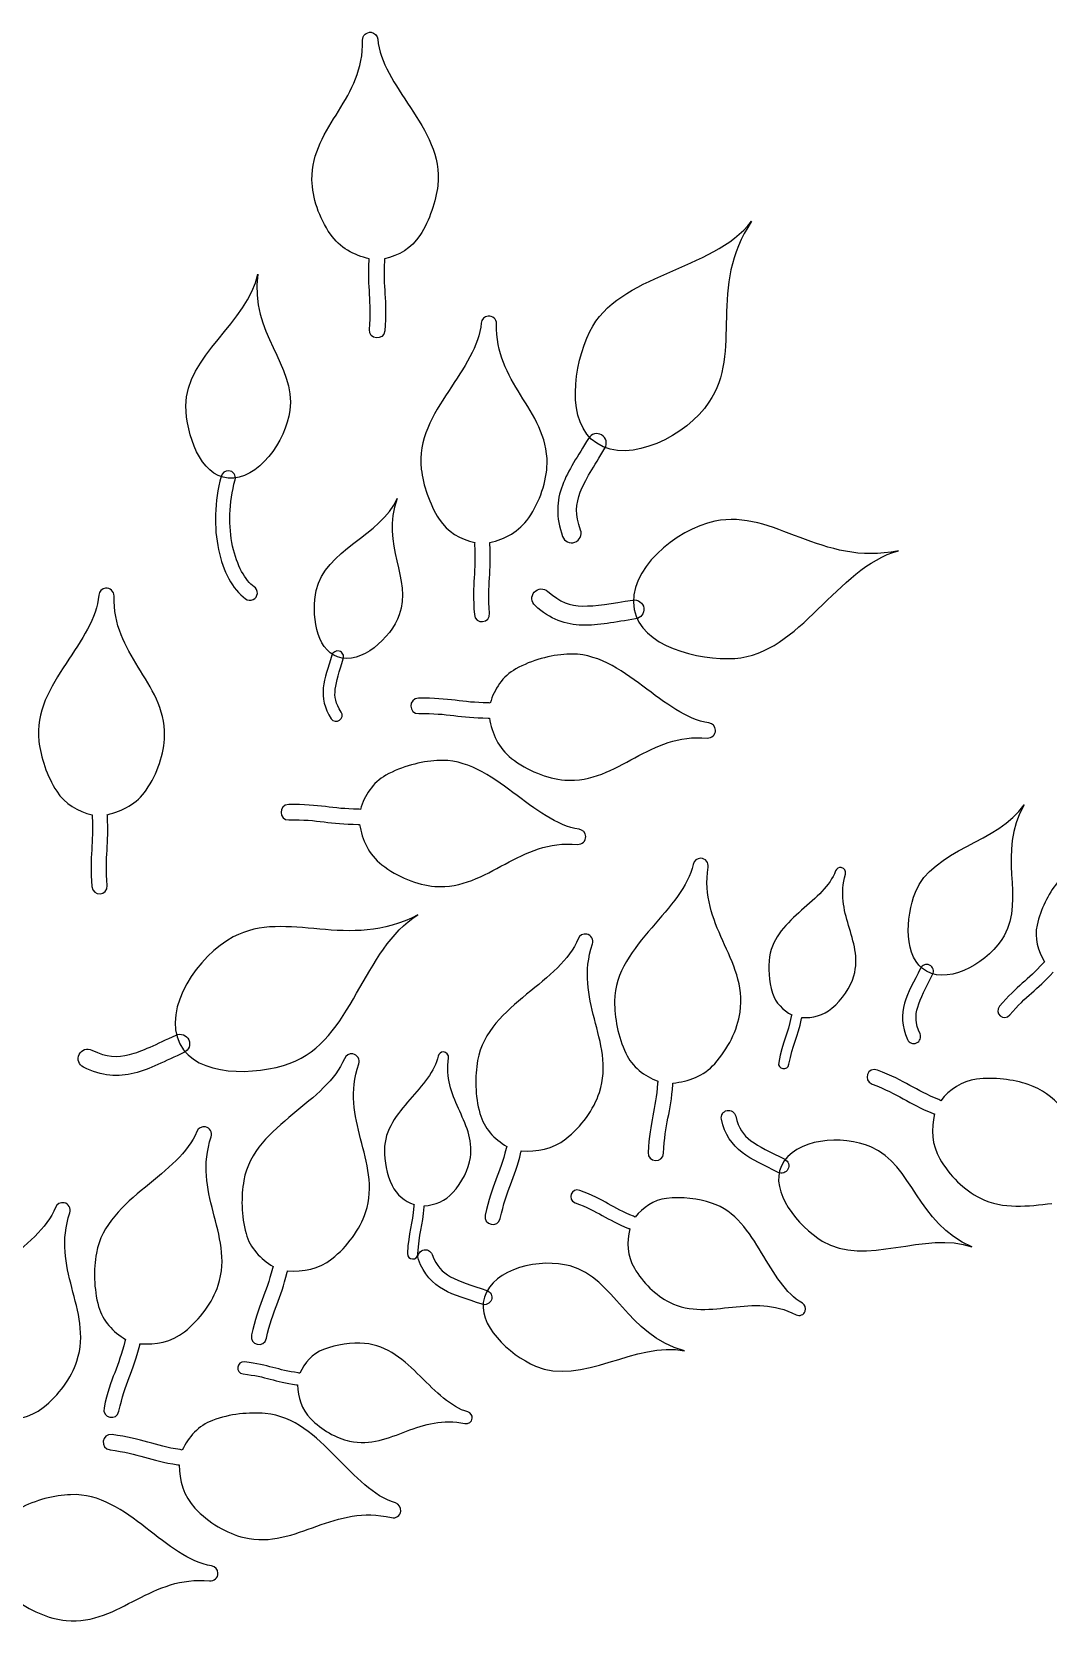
# Model space of a CAD drawing. Extents: x 5.1 to 86.3, y 5.1 to 86.3.
# Drawn here: x 58.88 to 64.29, y 60.82 to 69.29 of the extents above; entities that cross this region are included whole.
import ezdxf

# ---------------------------------------------------------------- set-up
doc = ezdxf.new("R2010")
doc.units = 0
doc.layers.add('View004', color=7, linetype='CONTINUOUS')

msp = doc.modelspace()

# ---------------------------------------------------------------- linework, layer by layer
at = {"layer": 'View004', "color": 1}
for p, q in [((60.681722, 69.291493), (60.681692, 69.291487)), ((61.304553, 67.781277), (61.30459, 67.781271)), ((61.883175, 67.103756), (61.883175, 67.103756)), ((61.909076, 67.148477), (61.909076, 67.148477)), ((59.923528, 66.957408), (59.923514, 66.957409)), ((59.921129, 66.918214), (59.921129, 66.918214)), ((59.268749, 66.332383), (59.268779, 66.332377)), ((62.082565, 66.219258), (62.082565, 66.219258)), ((62.133777, 66.226191), (62.133777, 66.226191)), ((60.51277, 65.997404), (60.51277, 65.997404)), ((60.503979, 65.966321), (60.503979, 65.966321)), ((62.515699, 65.577321), (62.515724, 65.577309)), ((61.824452, 65.011313), (61.82447, 65.0113)), ((62.437125, 64.894751), (62.437179, 64.89474)), ((63.184849, 64.845278), (63.184826, 64.845291)), ((61.829708, 64.491423), (61.829748, 64.491426)), ((63.65492, 64.326269), (63.65492, 64.326269)), ((63.639048, 64.292997), (63.639048, 64.292997)), ((59.664656, 63.907064), (59.664656, 63.907064)), ((59.712005, 63.927772), (59.712005, 63.927772)), ((60.585176, 63.852915), (60.585217, 63.852917)), ((61.0671, 63.863915), (61.067115, 63.863961)), ((59.800112, 63.46496), (59.800152, 63.46496)), ((62.866267, 63.257661), (62.866267, 63.257661)), ((62.901217, 63.239161), (62.901217, 63.239161)), ((59.047925, 63.061235), (59.047965, 63.061236)), ((61.285048, 62.55758), (61.285048, 62.55758)), ((61.322248, 62.544167), (61.322248, 62.544167)), ((62.993292, 62.484432), (62.9933, 62.484409)), ((61.22046, 61.913809), (61.220506, 61.913802)), ((60.8403, 61.420019), (60.840263, 61.419955)), ((59.867, 61.089301), (59.867019, 61.089251))]:
    msp.add_line(p, q, dxfattribs=at)
for points in [[(60.636631, 69.250004), (60.636015, 69.274621), (60.657257, 69.294138), (60.681722, 69.291493)], [(60.508568, 68.871823), (60.576907, 68.98279), (60.640159, 69.094136), (60.636631, 69.250004)], [(60.681692, 69.291487), (60.701087, 69.289283), (60.716234, 69.27368), (60.717769, 69.254209)], [(60.717769, 69.254209), (60.727649, 69.133888), (60.810095, 69.015349), (60.892128, 68.890457)], [(60.367275, 68.506268), (60.364539, 68.65028), (60.440235, 68.760856), (60.508568, 68.871823)], [(60.892128, 68.890457), (60.97416, 68.765566), (61.05624, 68.631904), (61.037028, 68.476803)], [(60.465277, 68.217072), (60.405655, 68.30413), (60.369091, 68.411172), (60.367275, 68.506268)], [(61.037028, 68.476803), (61.026472, 68.391551), (60.994529, 68.292375), (60.942031, 68.210453)], [(61.846583, 67.69853), (61.999445, 68.010495), (62.498642, 68.01621), (62.707861, 68.285387)], [(62.707861, 68.285387), (62.470797, 67.939959), (62.662538, 67.588808), (62.480779, 67.321952)], [(60.672706, 68.086), (60.591342, 68.104172), (60.514993, 68.144475), (60.465277, 68.217072)], [(60.942031, 68.210453), (60.898391, 68.142342), (60.828375, 68.103245), (60.752641, 68.085395)], [(60.673306, 67.709618), (60.686728, 67.866794), (60.662316, 67.928274), (60.67209, 68.07878)], [(60.67209, 68.07878), (60.672081, 68.081212), (60.672288, 68.083644), (60.672706, 68.086)], [(60.753257, 68.073972), (60.744144, 67.934105), (60.768738, 67.87009), (60.754473, 67.703006)], [(60.752641, 68.085395), (60.753257, 68.081671), (60.753553, 68.077787), (60.753257, 68.073972)], [(59.696372, 67.302777), (59.694287, 67.566216), (60.028352, 67.749144), (60.078596, 68.004193)], [(60.078596, 68.004193), (60.035268, 67.688169), (60.282475, 67.522168), (60.249932, 67.278523)], [(61.30459, 67.781271), (61.285195, 67.779067), (61.270048, 67.763464), (61.268513, 67.743993)], [(61.349651, 67.739789), (61.350267, 67.764405), (61.329025, 67.783922), (61.304553, 67.781277)], [(60.754473, 67.703006), (60.751205, 67.647572), (60.667558, 67.654381), (60.673306, 67.709618)], [(61.268513, 67.743993), (61.258633, 67.623673), (61.176187, 67.505133), (61.094155, 67.380242)], [(61.477714, 67.361607), (61.409375, 67.472574), (61.346123, 67.58392), (61.349651, 67.739789)], [(61.883175, 67.103756), (61.716986, 67.212551), (61.75918, 67.52016), (61.846583, 67.69853)], [(61.094155, 67.380242), (61.012122, 67.25535), (60.930042, 67.121688), (60.949254, 66.966587)], [(61.619008, 66.996053), (61.621744, 67.140064), (61.546048, 67.25064), (61.477714, 67.361607)], [(59.921129, 66.918214), (59.772667, 66.931333), (59.697563, 67.152152), (59.696372, 67.302777)], [(60.249932, 67.278523), (60.22856, 67.118497), (60.079628, 66.904209), (59.921129, 66.918214)], [(62.480779, 67.321952), (62.361403, 67.146679), (62.060601, 66.987605), (61.883175, 67.103756)], [(61.839574, 67.130111), (61.78283, 67.035119), (61.730782, 66.960827), (61.70022, 66.879786)], [(61.909076, 67.148477), (61.884803, 67.162531), (61.853735, 67.154322), (61.839574, 67.130111)], [(61.93275, 67.116792), (61.929448, 67.130111), (61.920913, 67.141535), (61.909076, 67.148477)], [(61.926618, 67.077717), (61.933841, 67.089384), (61.936052, 67.103472), (61.93275, 67.116792)], [(61.795881, 66.843322), (61.820003, 66.907189), (61.868199, 66.979951), (61.926618, 67.077717)], [(59.884323, 66.927534), (59.846435, 66.791848), (59.845431, 66.654329), (59.86986, 66.538312)], [(59.923514, 66.957409), (59.90534, 66.957896), (59.888962, 66.945412), (59.884323, 66.927534)], [(59.952772, 66.942026), (59.945996, 66.951459), (59.935225, 66.957125), (59.923528, 66.957408)], [(59.958298, 66.908998), (59.961583, 66.920427), (59.959547, 66.932592), (59.952772, 66.942026)], [(60.949254, 66.966587), (60.95981, 66.881335), (60.991753, 66.78216), (61.044251, 66.700237)], [(61.521005, 66.706856), (61.580627, 66.793914), (61.617191, 66.900956), (61.619008, 66.996053)], [(59.945175, 66.55641), (59.923352, 66.660098), (59.924094, 66.786594), (59.958298, 66.908998)], [(61.70022, 66.879786), (61.669594, 66.798786), (61.664721, 66.709683), (61.701251, 66.607791)], [(61.797305, 66.642045), (61.767421, 66.725398), (61.771743, 66.779466), (61.795881, 66.843322)], [(60.390078, 66.320934), (60.434551, 66.533469), (60.736035, 66.613926), (60.821242, 66.809237)], [(60.821242, 66.809237), (60.73093, 66.563446), (60.901229, 66.380326), (60.832296, 66.190656)], [(63.489129, 66.532205), (63.079475, 66.444436), (62.827716, 66.755385), (62.511769, 66.688858)], [(61.044251, 66.700237), (61.087891, 66.632126), (61.157907, 66.593029), (61.233641, 66.575179)], [(61.313576, 66.575785), (61.39494, 66.593956), (61.471289, 66.634259), (61.521005, 66.706856)], [(62.511769, 66.688858), (62.304254, 66.645167), (62.042675, 66.427536), (62.082565, 66.219258)], [(61.701251, 66.607791), (61.71071, 66.581267), (61.739881, 66.567432), (61.766405, 66.576891)], [(61.766405, 66.576891), (61.792929, 66.586351), (61.806764, 66.615521), (61.797305, 66.642045)], [(59.86986, 66.538312), (59.894277, 66.422295), (59.942754, 66.326754), (60.014192, 66.276449)], [(60.058975, 66.340289), (60.01254, 66.372987), (59.966997, 66.452721), (59.945175, 66.55641)], [(61.233026, 66.563756), (61.242138, 66.423889), (61.217544, 66.359874), (61.23181, 66.19279)], [(61.233641, 66.575179), (61.233026, 66.571455), (61.232729, 66.567571), (61.233026, 66.563756)], [(61.312976, 66.199402), (61.299554, 66.356579), (61.323966, 66.418058), (61.314192, 66.568565)], [(61.314192, 66.568565), (61.314201, 66.570997), (61.313994, 66.573429), (61.313576, 66.575785)], [(62.618659, 65.95907), (62.965324, 65.981707), (63.160585, 66.441167), (63.489129, 66.532205)], [(59.268779, 66.332377), (59.249384, 66.330173), (59.234237, 66.31457), (59.232702, 66.295099)], [(59.31384, 66.290894), (59.314456, 66.315511), (59.293214, 66.335027), (59.268749, 66.332383)], [(60.076776, 66.304996), (60.077923, 66.319377), (60.071063, 66.332978), (60.058975, 66.340289)], [(61.550906, 66.31178), (61.569747, 66.332709), (61.601988, 66.334401), (61.622916, 66.315559)], [(59.232702, 66.295099), (59.222822, 66.174778), (59.140375, 66.056239), (59.058343, 65.931347)], [(59.441903, 65.912713), (59.373564, 66.02368), (59.310312, 66.135026), (59.31384, 66.290894)], [(60.014192, 66.276449), (60.025214, 66.267619), (60.040369, 66.265842), (60.053518, 66.27184)], [(60.053518, 66.27184), (60.066666, 66.277838), (60.075629, 66.290615), (60.076776, 66.304996)], [(60.503979, 65.966321), (60.386538, 66.006586), (60.36465, 66.199413), (60.390078, 66.320934)], [(61.554685, 66.239769), (61.533756, 66.258611), (61.532064, 66.290851), (61.550906, 66.31178)], [(61.622916, 66.315559), (61.688624, 66.256203), (61.740269, 66.239624), (61.808506, 66.237644)], [(61.808506, 66.237644), (61.876747, 66.235645), (61.962376, 66.252524), (62.075018, 66.269342)], [(62.075018, 66.269342), (62.088556, 66.271581), (62.102426, 66.268264), (62.113486, 66.260142)], [(62.113486, 66.260142), (62.124546, 66.25202), (62.131862, 66.239779), (62.133777, 66.226191)], [(60.832296, 66.190656), (60.787023, 66.06608), (60.629361, 65.923334), (60.503979, 65.966321)], [(61.23181, 66.19279), (61.235078, 66.137356), (61.318724, 66.144166), (61.312976, 66.199402)], [(61.805821, 66.135304), (61.719261, 66.137808), (61.635008, 66.167211), (61.554685, 66.239769)], [(62.090344, 66.168908), (61.980905, 66.152584), (61.892395, 66.132725), (61.805821, 66.135304)], [(62.082565, 66.219258), (62.119928, 66.024171), (62.420448, 65.946125), (62.618659, 65.95907)], [(62.133777, 66.226191), (62.137537, 66.198396), (62.118122, 66.17279), (62.090344, 66.168908)], [(60.51277, 65.997404), (60.4959, 66.002172), (60.478348, 65.992408), (60.473505, 65.975559)], [(60.531997, 65.981863), (60.527942, 65.989421), (60.52101, 65.995024), (60.51277, 65.997404)], [(62.128201, 65.811688), (62.008516, 65.901146), (61.88008, 65.991185), (61.7241, 65.981418)], [(59.058343, 65.931347), (58.976311, 65.806456), (58.89423, 65.672794), (58.913443, 65.517693)], [(59.583196, 65.547158), (59.585932, 65.69117), (59.510236, 65.801746), (59.441903, 65.912713)], [(60.473505, 65.975559), (60.453786, 65.909271), (60.433719, 65.856244), (60.427707, 65.802443)], [(60.491274, 65.795111), (60.496034, 65.837516), (60.514003, 65.889022), (60.534309, 65.957249)], [(60.534309, 65.957249), (60.536885, 65.965431), (60.536051, 65.974305), (60.531997, 65.981863)], [(61.7241, 65.981418), (61.638363, 65.976022), (61.537433, 65.950182), (61.452476, 65.902755)], [(61.452476, 65.902755), (61.381842, 65.863327), (61.33857, 65.795813), (61.316158, 65.721302)], [(60.427707, 65.802443), (60.42165, 65.748658), (60.432442, 65.693936), (60.470284, 65.637854)], [(60.52318, 65.673417), (60.492224, 65.719294), (60.486503, 65.75271), (60.491274, 65.795111)], [(60.934588, 65.746328), (60.879055, 65.746435), (60.88078, 65.662525), (60.93626, 65.66491)], [(61.304796, 65.722594), (61.164634, 65.721985), (61.10223, 65.750417), (60.934588, 65.746328)], [(62.480703, 65.615583), (62.361204, 65.632743), (62.247885, 65.72223), (62.128201, 65.811688)], [(60.514514, 65.629187), (60.529121, 65.639007), (60.533001, 65.65881), (60.52318, 65.673417)], [(60.93626, 65.66491), (61.093961, 65.668786), (61.153846, 65.640674), (61.304668, 65.641282)], [(61.316158, 65.721302), (61.312434, 65.722138), (61.308634, 65.72267), (61.304796, 65.722594)], [(60.470284, 65.637854), (60.480104, 65.623247), (60.499907, 65.619366), (60.514514, 65.629187)], [(61.304668, 65.641282), (61.3071, 65.641125), (61.309532, 65.641185), (61.311888, 65.641458)], [(61.311888, 65.641458), (61.325089, 65.559142), (61.360687, 65.480488), (61.430132, 65.42646)], [(62.471558, 65.534829), (62.496091, 65.532701), (62.516862, 65.552743), (62.515699, 65.577321)], [(62.515724, 65.577309), (62.514736, 65.596803), (62.500045, 65.612869), (62.480703, 65.615583)], [(58.913443, 65.517693), (58.923999, 65.432441), (58.955942, 65.333265), (59.00844, 65.251343)], [(59.485194, 65.257961), (59.544816, 65.345019), (59.58138, 65.452062), (59.583196, 65.547158)], [(62.086304, 65.429947), (62.201212, 65.491424), (62.316191, 65.547807), (62.471558, 65.534829)], [(61.032845, 65.415411), (60.947109, 65.410015), (60.846179, 65.384175), (60.761222, 65.336747)], [(61.436946, 65.24568), (61.317262, 65.335138), (61.188826, 65.425177), (61.032845, 65.415411)], [(61.430132, 65.42646), (61.513413, 65.36167), (61.618039, 65.318675), (61.712851, 65.311092)], [(61.712851, 65.311092), (61.856428, 65.299586), (61.971396, 65.368472), (62.086304, 65.429947)], [(60.761222, 65.336747), (60.690588, 65.297318), (60.647316, 65.229804), (60.624904, 65.155293)], [(59.00844, 65.251343), (59.052079, 65.183231), (59.122096, 65.144135), (59.19783, 65.126285)], [(59.277765, 65.12689), (59.359129, 65.145062), (59.435478, 65.185365), (59.485194, 65.257961)], [(61.789449, 65.049574), (61.66995, 65.066735), (61.556631, 65.156222), (61.436946, 65.24568)], [(60.243334, 65.18032), (60.187801, 65.180426), (60.189526, 65.096515), (60.245006, 65.098901)], [(60.613542, 65.156585), (60.473379, 65.155976), (60.410975, 65.184409), (60.243334, 65.18032)], [(60.624904, 65.155293), (60.62118, 65.156129), (60.61738, 65.156661), (60.613542, 65.156585)], [(63.579198, 64.713829), (63.670146, 64.944346), (64.024775, 64.976804), (64.158229, 65.180102)], [(64.158229, 65.180102), (64.009313, 64.921002), (64.165623, 64.682222), (64.051562, 64.482136)], [(59.197214, 65.114862), (59.206327, 64.974995), (59.181733, 64.91098), (59.195998, 64.743896)], [(59.19783, 65.126285), (59.197214, 65.122561), (59.196918, 65.118677), (59.197214, 65.114862)], [(59.277165, 64.750508), (59.263743, 64.907684), (59.288154, 64.969164), (59.278381, 65.11967)], [(59.278381, 65.11967), (59.27839, 65.122102), (59.278183, 65.124534), (59.277765, 65.12689)], [(60.245006, 65.098901), (60.402707, 65.102777), (60.462592, 65.074665), (60.613414, 65.075273)], [(60.613414, 65.075273), (60.615846, 65.075116), (60.618278, 65.075176), (60.620634, 65.07545)], [(60.620634, 65.07545), (60.633835, 64.993133), (60.669433, 64.914479), (60.738878, 64.860451)], [(61.39505, 64.863938), (61.509958, 64.925414), (61.624937, 64.981799), (61.780304, 64.968821)], [(61.780304, 64.968821), (61.804837, 64.966693), (61.825607, 64.986734), (61.824452, 65.011313)], [(61.82447, 65.0113), (61.823482, 65.030794), (61.808791, 65.046861), (61.789449, 65.049574)], [(62.437179, 64.89474), (62.417662, 64.895108), (62.400607, 64.8816), (62.396541, 64.862501)], [(62.476409, 64.847729), (62.480209, 64.872057), (62.461726, 64.894181), (62.437125, 64.894751)], [(60.738878, 64.860451), (60.822159, 64.795661), (60.926785, 64.752666), (61.021597, 64.745083)], [(61.021597, 64.745083), (61.165174, 64.733577), (61.280142, 64.802463), (61.39505, 64.863938)], [(62.396541, 64.862501), (62.371021, 64.744505), (62.27379, 64.637757), (62.176138, 64.524657)], [(62.553947, 64.456055), (62.500701, 64.575001), (62.452541, 64.69366), (62.476409, 64.847729)], [(63.154289, 64.827119), (63.126169, 64.749341), (63.050386, 64.685761), (62.97374, 64.617908)], [(63.184826, 64.845291), (63.171609, 64.847343), (63.158788, 64.839743), (63.154289, 64.827119)], [(63.224035, 64.536738), (63.198765, 64.622367), (63.176922, 64.707335), (63.207224, 64.809755)], [(63.207224, 64.809755), (63.212012, 64.825921), (63.201524, 64.842633), (63.184849, 64.845278)], [(59.195998, 64.743896), (59.199266, 64.688462), (59.282913, 64.695271), (59.277165, 64.750508)], [(64.333552, 64.763854), (64.287055, 64.704277), (64.245184, 64.622735), (64.226832, 64.539127)], [(63.639048, 64.292997), (63.514691, 64.360903), (63.527196, 64.582027), (63.579198, 64.713829)], [(60.931521, 64.593659), (60.561628, 64.396938), (60.234263, 64.626946), (59.948662, 64.476345)], [(60.251543, 63.803828), (60.578718, 63.920644), (60.640526, 64.416033), (60.931521, 64.593659)], [(62.97374, 64.617908), (62.897093, 64.550055), (62.818841, 64.476411), (62.803712, 64.370418)], [(59.948662, 64.476345), (59.761078, 64.377434), (59.569191, 64.096425), (59.664656, 63.907064)], [(61.784254, 64.466498), (61.739202, 64.354493), (61.625367, 64.265668), (61.510046, 64.170652)], [(61.829748, 64.491426), (61.810573, 64.495074), (61.791482, 64.484662), (61.784254, 64.466498)], [(61.860503, 64.438451), (61.868376, 64.461783), (61.853891, 64.486711), (61.829708, 64.491423)], [(62.176138, 64.524657), (62.078488, 64.411558), (61.979641, 64.289771), (61.978418, 64.133489)], [(63.251858, 64.269695), (63.27953, 64.364412), (63.249274, 64.451109), (63.224035, 64.536738)], [(64.051562, 64.482136), (63.97665, 64.350718), (63.771812, 64.2205), (63.639048, 64.292997)], [(64.226832, 64.539127), (64.211571, 64.469617), (64.230784, 64.40173), (64.26674, 64.343495)], [(61.870892, 64.039311), (61.838463, 64.165532), (61.810996, 64.290611), (61.860503, 64.438451)], [(62.646252, 64.07517), (62.667821, 64.217584), (62.607196, 64.337109), (62.553947, 64.456055)], [(62.803712, 64.370418), (62.795398, 64.312156), (62.798696, 64.240854), (62.81873, 64.177271)], [(63.606546, 64.309256), (63.571602, 64.238485), (63.538818, 64.182699), (63.521697, 64.123336)], [(63.65492, 64.326269), (63.636862, 64.334881), (63.615238, 64.327277), (63.606546, 64.309256)], [(63.673557, 64.305086), (63.670451, 64.314368), (63.663732, 64.322006), (63.65492, 64.326269)], [(63.671419, 64.276953), (63.675891, 64.28566), (63.676662, 64.295803), (63.673557, 64.305086)], [(64.259216, 64.336807), (64.177823, 64.244176), (64.122688, 64.219685), (64.027552, 64.106933)], [(64.26674, 64.343495), (64.264004, 64.341519), (64.26142, 64.339315), (64.259216, 64.336807)], [(63.135171, 64.096075), (63.19021, 64.142937), (63.233594, 64.207147), (63.251858, 64.269695)], [(63.591791, 64.10285), (63.60531, 64.149635), (63.635441, 64.204113), (63.671419, 64.276953)], [(64.082135, 64.060528), (64.171621, 64.166602), (64.225064, 64.189631), (64.312676, 64.289279)], [(61.510046, 64.170652), (61.394723, 64.075636), (61.276758, 63.972257), (61.249203, 63.81842)], [(61.978418, 64.133489), (61.977743, 64.047588), (61.996452, 63.945089), (62.037789, 63.857008)], [(62.81873, 64.177271), (62.835359, 64.124406), (62.874635, 64.085995), (62.921506, 64.060604)], [(62.511294, 63.801262), (62.581776, 63.879782), (62.632023, 63.981127), (62.646252, 64.07517)], [(62.919074, 64.053156), (62.899998, 63.959047), (62.872251, 63.921137), (62.851693, 63.80811)], [(62.906542, 63.797919), (62.925869, 63.904246), (62.953039, 63.940513), (62.973597, 64.041773)], [(62.921506, 64.060604), (62.920442, 64.058248), (62.91953, 64.05574), (62.919074, 64.053156)], [(62.973597, 64.041773), (62.974039, 64.043369), (62.974333, 64.045041), (62.974509, 64.046637)], [(62.974509, 64.046637), (63.031562, 64.044053), (63.089275, 64.056996), (63.135171, 64.096075)], [(63.521697, 64.123336), (63.504528, 64.064), (63.506131, 64.000366), (63.537901, 63.929994)], [(63.604251, 63.959814), (63.578262, 64.017382), (63.57826, 64.056072), (63.591791, 64.10285)], [(64.027552, 64.106933), (63.995077, 64.070438), (64.051324, 64.022606), (64.082135, 64.060528)], [(59.643666, 63.95316), (59.656072, 63.959026), (59.670319, 63.959638), (59.683183, 63.95486)], [(61.897659, 63.648316), (61.942932, 63.785054), (61.903359, 63.913091), (61.870892, 64.039311)], [(63.585986, 63.911729), (63.604308, 63.919963), (63.612486, 63.941492), (63.604251, 63.959814)], [(59.128003, 63.850275), (59.140384, 63.875568), (59.170925, 63.886034), (59.196218, 63.873653)], [(59.196218, 63.873653), (59.275682, 63.834587), (59.329893, 63.832802), (59.396058, 63.849607)], [(59.396058, 63.849607), (59.462232, 63.866395), (59.539952, 63.906104), (59.643666, 63.95316)], [(59.664656, 63.907064), (59.754075, 63.729697), (60.064477, 63.737036), (60.251543, 63.803828)], [(59.683183, 63.95486), (59.696046, 63.950081), (59.706438, 63.940315), (59.712005, 63.927772)], [(59.712005, 63.927772), (59.723241, 63.902073), (59.71159, 63.872126), (59.685941, 63.860777)], [(63.537901, 63.929994), (63.546136, 63.911672), (63.567664, 63.903494), (63.585986, 63.911729)], [(59.15138, 63.78206), (59.126088, 63.794442), (59.115621, 63.824983), (59.128003, 63.850275)], [(59.685941, 63.860777), (59.585172, 63.815073), (59.505498, 63.771708), (59.421534, 63.750453)], [(60.539723, 63.827989), (60.49467, 63.715985), (60.380836, 63.627159), (60.265514, 63.532143)], [(60.585217, 63.852917), (60.56605, 63.856565), (60.546951, 63.846153), (60.539723, 63.827989)], [(60.626361, 63.400803), (60.593932, 63.527024), (60.566465, 63.652103), (60.615972, 63.799943)], [(60.615972, 63.799943), (60.623845, 63.823275), (60.60936, 63.848203), (60.585176, 63.852915)], [(61.039276, 63.841876), (61.021789, 63.761039), (60.955182, 63.687909), (60.888284, 63.610427)], [(61.067115, 63.863961), (61.053747, 63.864213), (61.042058, 63.854955), (61.039276, 63.841876)], [(61.094012, 63.831698), (61.096672, 63.848365), (61.083957, 63.86352), (61.0671, 63.863915)], [(61.147128, 63.563371), (61.110648, 63.644858), (61.077656, 63.726148), (61.094012, 63.831698)], [(61.249203, 63.81842), (61.234056, 63.733862), (61.235211, 63.629675), (61.261112, 63.535886)], [(62.037789, 63.857008), (62.072156, 63.783782), (62.136458, 63.735865), (62.20921, 63.70827)], [(62.288514, 63.698426), (62.371555, 63.705798), (62.452517, 63.735787), (62.511294, 63.801262)], [(62.851693, 63.80811), (62.843903, 63.77087), (62.900431, 63.760367), (62.906542, 63.797919)], [(63.377103, 63.767369), (63.326753, 63.787866), (63.297494, 63.711099), (63.348709, 63.692881)], [(59.421534, 63.750453), (59.337605, 63.729128), (59.248519, 63.734305), (59.15138, 63.78206)], [(62.20921, 63.70827), (62.20807, 63.704622), (62.20731, 63.700822), (62.207082, 63.697022)], [(63.704279, 63.609823), (63.576883, 63.660766), (63.530709, 63.70949), (63.377103, 63.767369)], [(63.90446, 63.718981), (63.825889, 63.709154), (63.761822, 63.663798), (63.714113, 63.604427)], [(64.179809, 63.690565), (64.100047, 63.717195), (63.998968, 63.730807), (63.90446, 63.718981)], [(61.718451, 63.401083), (61.801166, 63.466595), (61.867778, 63.558017), (61.897659, 63.648316)], [(62.207082, 63.697022), (62.197833, 63.557164), (62.165084, 63.496912), (62.157378, 63.329398)], [(62.238713, 63.32537), (62.245933, 63.482953), (62.278187, 63.540714), (62.288181, 63.691206)], [(62.288181, 63.691206), (62.288508, 63.693638), (62.288618, 63.695994), (62.288514, 63.698426)], [(63.348709, 63.692881), (63.493213, 63.63845), (63.537225, 63.590953), (63.674292, 63.536096)], [(64.484101, 63.388104), (64.408375, 63.513241), (64.324922, 63.642121), (64.179809, 63.690565)], [(60.888284, 63.610427), (60.821381, 63.532945), (60.753668, 63.449512), (60.75283, 63.342447)], [(61.210368, 63.302436), (61.225142, 63.4), (61.183608, 63.481884), (61.147128, 63.563371)], [(61.261112, 63.535886), (61.282643, 63.457911), (61.337944, 63.399841), (61.405001, 63.360375)], [(62.54698, 63.505577), (62.542352, 63.526622), (62.555661, 63.547435), (62.576707, 63.552062)], [(62.576707, 63.552062), (62.597753, 63.55669), (62.618565, 63.543381), (62.623193, 63.522335)], [(63.680904, 63.533588), (63.662641, 63.454051), (63.666039, 63.369609), (63.709199, 63.295075)], [(63.674292, 63.536096), (63.67642, 63.535032), (63.678624, 63.534196), (63.680904, 63.533588)], [(63.714113, 63.604427), (63.711073, 63.606555), (63.707805, 63.608455), (63.704279, 63.609823)], [(59.800152, 63.46496), (59.780977, 63.468608), (59.761886, 63.458196), (59.754658, 63.440032)], [(59.830907, 63.411988), (59.83878, 63.43532), (59.824295, 63.460248), (59.800112, 63.46496)], [(60.265514, 63.532143), (60.150192, 63.437127), (60.032227, 63.333749), (60.004672, 63.179911)], [(62.65669, 63.32871), (62.603952, 63.368827), (62.564631, 63.424653), (62.54698, 63.505577)], [(62.623193, 63.522335), (62.637632, 63.456135), (62.662377, 63.422815), (62.70395, 63.391185)], [(59.754658, 63.440032), (59.709606, 63.328028), (59.595771, 63.239202), (59.480449, 63.144186)], [(59.841296, 63.012847), (59.808867, 63.139068), (59.7814, 63.264147), (59.830907, 63.411988)], [(60.653128, 63.009807), (60.698401, 63.146545), (60.658828, 63.274582), (60.626361, 63.400803)], [(61.481522, 63.337281), (61.564619, 63.330593), (61.649476, 63.346454), (61.718451, 63.401083)], [(62.70395, 63.391185), (62.745516, 63.359542), (62.806309, 63.331899), (62.883882, 63.292183)], [(63.342491, 63.358629), (63.193922, 63.423887), (62.934231, 63.405012), (62.866267, 63.257661)], [(60.75283, 63.342447), (60.752368, 63.2836), (60.765188, 63.213378), (60.793505, 63.153036)], [(61.117911, 63.114788), (61.166201, 63.168581), (61.200619, 63.238008), (61.210368, 63.302436)], [(61.401049, 63.349644), (61.368353, 63.213347), (61.325915, 63.159481), (61.290073, 62.995664)], [(61.36956, 62.977956), (61.403259, 63.132063), (61.444778, 63.183562), (61.480002, 63.330213)], [(61.405001, 63.360375), (61.403329, 63.356955), (61.401885, 63.353383), (61.401049, 63.349644)], [(61.480002, 63.330213), (61.48073, 63.332569), (61.481218, 63.334925), (61.481522, 63.337281)], [(62.157378, 63.329398), (62.15335, 63.27401), (62.237191, 63.26983), (62.238713, 63.32537)], [(62.848677, 63.222871), (62.773317, 63.261466), (62.709403, 63.288539), (62.65669, 63.32871)], [(62.883882, 63.292183), (62.893303, 63.287546), (62.900454, 63.279304), (62.903717, 63.269323)], [(63.880779, 62.825781), (63.586811, 62.953664), (63.568696, 63.259274), (63.342491, 63.358629)], [(63.709199, 63.295075), (63.760963, 63.205692), (63.840092, 63.128244), (63.923331, 63.086532)], [(62.866267, 63.257661), (62.802607, 63.119642), (62.954811, 62.937213), (63.083895, 62.85697)], [(62.901217, 63.239161), (62.891174, 63.220193), (62.867689, 63.212911), (62.848677, 63.222871)], [(62.903717, 63.269323), (62.90698, 63.259343), (62.906079, 63.248468), (62.901217, 63.239161)], [(59.480449, 63.144186), (59.365126, 63.04917), (59.247162, 62.945793), (59.219606, 62.791955)], [(60.004672, 63.179911), (59.989525, 63.095353), (59.99068, 62.991167), (60.016581, 62.897377)], [(60.793505, 63.153036), (60.81705, 63.102868), (60.8611, 63.070044), (60.910942, 63.05114)], [(60.96529, 63.044336), (61.022176, 63.049428), (61.077644, 63.069933), (61.117911, 63.114788)], [(61.792975, 63.12658), (61.748941, 63.144509), (61.723352, 63.07737), (61.768146, 63.061433)], [(62.079111, 62.988798), (61.967696, 63.033349), (61.927313, 63.075962), (61.792975, 63.12658)], [(59.002471, 63.036308), (58.957418, 62.924304), (58.843584, 62.835478), (58.728262, 62.740462)], [(59.047965, 63.061236), (59.02879, 63.064884), (59.009699, 63.054472), (59.002471, 63.036308)], [(59.07872, 63.008263), (59.086593, 63.031595), (59.072108, 63.056523), (59.047925, 63.061235)], [(60.909498, 63.043433), (60.90319, 62.947619), (60.880725, 62.906343), (60.87545, 62.791584)], [(60.910942, 63.05114), (60.910187, 63.048632), (60.90965, 63.046048), (60.909498, 63.043433)], [(60.931173, 62.788772), (60.936113, 62.896727), (60.958214, 62.936298), (60.965062, 63.039396)], [(60.965062, 63.039396), (60.965285, 63.041068), (60.96536, 63.042664), (60.96529, 63.044336)], [(61.768146, 63.061433), (61.894523, 63.013827), (61.933015, 62.972291), (62.052888, 62.924315)], [(62.254177, 63.08427), (62.185458, 63.075675), (62.129431, 63.03601), (62.087706, 62.984086)], [(62.494987, 63.059418), (62.425226, 63.082705), (62.33683, 63.094606), (62.254177, 63.08427)], [(62.761107, 62.794897), (62.694881, 62.904338), (62.621896, 63.017051), (62.494987, 63.059418)], [(63.923331, 63.086532), (64.049376, 63.023346), (64.178993, 63.043607), (64.305838, 63.057166)], [(59.089109, 62.609123), (59.05668, 62.735344), (59.029213, 62.860424), (59.07872, 63.008263)], [(59.868063, 62.621851), (59.913336, 62.75859), (59.873763, 62.886626), (59.841296, 63.012847)], [(60.47392, 62.762574), (60.556635, 62.828086), (60.623246, 62.919508), (60.653128, 63.009807)], [(61.290073, 62.995664), (61.276781, 62.941742), (61.358701, 62.923495), (61.36956, 62.977956)], [(62.087706, 62.984086), (62.085046, 62.98591), (62.082158, 62.987582), (62.079111, 62.988798)], [(60.016581, 62.897377), (60.038112, 62.819402), (60.093412, 62.761333), (60.160469, 62.721867)], [(62.058664, 62.922111), (62.042689, 62.852549), (62.045668, 62.778702), (62.08341, 62.713516)], [(62.052888, 62.924315), (62.054788, 62.923403), (62.056688, 62.922719), (62.058664, 62.922111)], [(63.083895, 62.85697), (63.30966, 62.716625), (63.635818, 62.915498), (63.880779, 62.825781)], [(59.219606, 62.791955), (59.204459, 62.707397), (59.205615, 62.60321), (59.231515, 62.509421)], [(60.87545, 62.791584), (60.872714, 62.753637), (60.930132, 62.750779), (60.931173, 62.788772)], [(60.934135, 62.758247), (60.926601, 62.778435), (60.936858, 62.800909), (60.957046, 62.808443)], [(60.957046, 62.808443), (60.977235, 62.815978), (60.999708, 62.80572), (61.007243, 62.785532)], [(61.007243, 62.785532), (61.030827, 62.722013), (61.060003, 62.692494), (61.105602, 62.66701)], [(62.977811, 62.526027), (62.888502, 62.578041), (62.827335, 62.685457), (62.761107, 62.794897)], [(60.156517, 62.711135), (60.123822, 62.574839), (60.081384, 62.520972), (60.045542, 62.357156)], [(60.125029, 62.339448), (60.158728, 62.493554), (60.200246, 62.545053), (60.235471, 62.691704)], [(60.160469, 62.721867), (60.158797, 62.718447), (60.157353, 62.714875), (60.156517, 62.711135)], [(60.235471, 62.691704), (60.236199, 62.69406), (60.236687, 62.696416), (60.236991, 62.698772)], [(60.236991, 62.698772), (60.320088, 62.692084), (60.404945, 62.707946), (60.47392, 62.762574)], [(61.067575, 62.598522), (61.00973, 62.630843), (60.962966, 62.6806), (60.934135, 62.758247)], [(61.742395, 62.724366), (61.586139, 62.768134), (61.331665, 62.71301), (61.285048, 62.55758)], [(62.350119, 62.272313), (62.041117, 62.357685), (61.980302, 62.657731), (61.742395, 62.724366)], [(62.08341, 62.713516), (62.128676, 62.635347), (62.197884, 62.567614), (62.27068, 62.531134)], [(59.115876, 62.218127), (59.161149, 62.354866), (59.121576, 62.482902), (59.089109, 62.609123)], [(59.688855, 62.374619), (59.77157, 62.440131), (59.838182, 62.531554), (59.868063, 62.621851)], [(61.105602, 62.66701), (61.151197, 62.641512), (61.215267, 62.622672), (61.297645, 62.594233)], [(61.272513, 62.520666), (61.192484, 62.548307), (61.125404, 62.566145), (61.067575, 62.598522)], [(61.285048, 62.55758), (61.241382, 62.411995), (61.417676, 62.252725), (61.556742, 62.191387)], [(61.322248, 62.544167), (61.314966, 62.523978), (61.292734, 62.513473), (61.272513, 62.520666)], [(61.297645, 62.594233), (61.307623, 62.590963), (61.31586, 62.583806), (61.320491, 62.574382)], [(61.320491, 62.574382), (61.325122, 62.564958), (61.325756, 62.554064), (61.322248, 62.544167)], [(62.27068, 62.531134), (62.380914, 62.475874), (62.494273, 62.49359), (62.605206, 62.505454)], [(62.605206, 62.505454), (62.71614, 62.517317), (62.825492, 62.525115), (62.944606, 62.464892)], [(62.9933, 62.484409), (62.998772, 62.500202), (62.992312, 62.517667), (62.977811, 62.526027)], [(59.231515, 62.509421), (59.253039, 62.431446), (59.308347, 62.373376), (59.375404, 62.33391)], [(62.944606, 62.464892), (62.963401, 62.455339), (62.986308, 62.464547), (62.993292, 62.484432)], [(59.451925, 62.310817), (59.535022, 62.304129), (59.61988, 62.31999), (59.688855, 62.374619)], [(60.045542, 62.357156), (60.03225, 62.303234), (60.11417, 62.284986), (60.125029, 62.339448)], [(59.371452, 62.323179), (59.338757, 62.186882), (59.296318, 62.133016), (59.260477, 61.969199)], [(59.339964, 61.951491), (59.373662, 62.105598), (59.415181, 62.157097), (59.450405, 62.303749)], [(59.375404, 62.33391), (59.373732, 62.33049), (59.372288, 62.326918), (59.371452, 62.323179)], [(59.450405, 62.303749), (59.451134, 62.306105), (59.451621, 62.308461), (59.451925, 62.310817)], [(60.428069, 62.279968), (60.368934, 62.256811), (60.3281, 62.208893), (60.302748, 62.153318)], [(60.647709, 62.312284), (60.580449, 62.317224), (60.499193, 62.3078), (60.428069, 62.279968)], [(60.943991, 62.137305), (60.860405, 62.219611), (60.770075, 62.3033), (60.647709, 62.312284)], [(61.556742, 62.191387), (61.799964, 62.084106), (62.094994, 62.326773), (62.350119, 62.272313)], [(58.936667, 61.970895), (59.019383, 62.036407), (59.085994, 62.127829), (59.115876, 62.218127)], [(60.008608, 62.213335), (59.965425, 62.219339), (59.957847, 62.153865), (60.001236, 62.14983)], [(60.294046, 62.155522), (60.184957, 62.169947), (60.13944, 62.198698), (60.008608, 62.213335)], [(60.001236, 62.14983), (60.124312, 62.136066), (60.167905, 62.107847), (60.285284, 62.09229)], [(60.302748, 62.153318), (60.299936, 62.154382), (60.297048, 62.155218), (60.294046, 62.155522)], [(61.197334, 61.947295), (61.106208, 61.973348), (61.027576, 62.054999), (60.943991, 62.137305)], [(60.285284, 62.09229), (60.287184, 62.09191), (60.289008, 62.0917), (60.290908, 62.091658)], [(60.290908, 62.091658), (60.292428, 62.026222), (60.311755, 61.961262), (60.36003, 61.911855)], [(58.699738, 61.907093), (58.782835, 61.900405), (58.867693, 61.916266), (58.936667, 61.970895)], [(59.260477, 61.969199), (59.247184, 61.915277), (59.329105, 61.89703), (59.339964, 61.951491)], [(60.118975, 61.939292), (60.033415, 61.946968), (59.92973, 61.936708), (59.838571, 61.902676)], [(60.492708, 61.710317), (60.387953, 61.81687), (60.274636, 61.925323), (60.118975, 61.939292)], [(61.220506, 61.913802), (61.221798, 61.92907), (61.212093, 61.94313), (61.197334, 61.947295)], [(59.838571, 61.902676), (59.762784, 61.874396), (59.709782, 61.814218), (59.676343, 61.743961)], [(60.36003, 61.911855), (60.417919, 61.852605), (60.494734, 61.808041), (60.567675, 61.792064)], [(60.567675, 61.792064), (60.678133, 61.767851), (60.774881, 61.80921), (60.870795, 61.844816)], [(60.870795, 61.844816), (60.96671, 61.880422), (61.062139, 61.912053), (61.181609, 61.885446)], [(61.181609, 61.885446), (61.200472, 61.88119), (61.21875, 61.894558), (61.22046, 61.913809)], [(59.302966, 61.826532), (59.248086, 61.835052), (59.237089, 61.751847), (59.292288, 61.745799)], [(59.665308, 61.747001), (59.526671, 61.767627), (59.469293, 61.805187), (59.302966, 61.826532)], [(59.292288, 61.745799), (59.448755, 61.725728), (59.503693, 61.688891), (59.652868, 61.666648)], [(59.676343, 61.743961), (59.672771, 61.745329), (59.669123, 61.746469), (59.665308, 61.747001)], [(60.811444, 61.463085), (60.695922, 61.498152), (60.597463, 61.603765), (60.492708, 61.710317)], [(59.652868, 61.666648), (59.655224, 61.666126), (59.657656, 61.665812), (59.660088, 61.665736)], [(59.660088, 61.665736), (59.66067, 61.58237), (59.683944, 61.499232), (59.744406, 61.435309)], [(59.082528, 61.507042), (58.996712, 61.503166), (58.895348, 61.479051), (58.809581, 61.433109)], [(59.483622, 61.330321), (59.365508, 61.421843), (59.238656, 61.514099), (59.082528, 61.507042)], [(59.744406, 61.435309), (59.81691, 61.358652), (59.913821, 61.300308), (60.00639, 61.278453)], [(60.393537, 61.339375), (60.516431, 61.382741), (60.638623, 61.421058), (60.790231, 61.384701)], [(60.790231, 61.384701), (60.814164, 61.378925), (60.837724, 61.395547), (60.8403, 61.420019)], [(60.840263, 61.419955), (60.842239, 61.439373), (60.830147, 61.457477), (60.811444, 61.463085)], [(60.00639, 61.278453), (60.14657, 61.24534), (60.270643, 61.296009), (60.393537, 61.339375)], [(59.832667, 61.128125), (59.713484, 61.147361), (59.601736, 61.238799), (59.483622, 61.330321)], [(59.822122, 61.047577), (59.846617, 61.045069), (59.86773, 61.0647), (59.867, 61.089301)], [(59.867019, 61.089251), (59.866353, 61.108753), (59.851956, 61.125078), (59.832667, 61.128125)], [(59.435105, 60.949398), (59.551063, 61.008868), (59.667004, 61.06325), (59.822122, 61.047577)], [(58.778971, 60.957302), (58.861115, 60.891076), (58.964979, 60.846272), (59.059644, 60.837045)], [(59.059644, 60.837045), (59.203001, 60.823053), (59.319147, 60.889925), (59.435105, 60.949398)]]:
    msp.add_open_spline(points, degree=3, dxfattribs=at)

doc.saveas('drawing.dxf')
